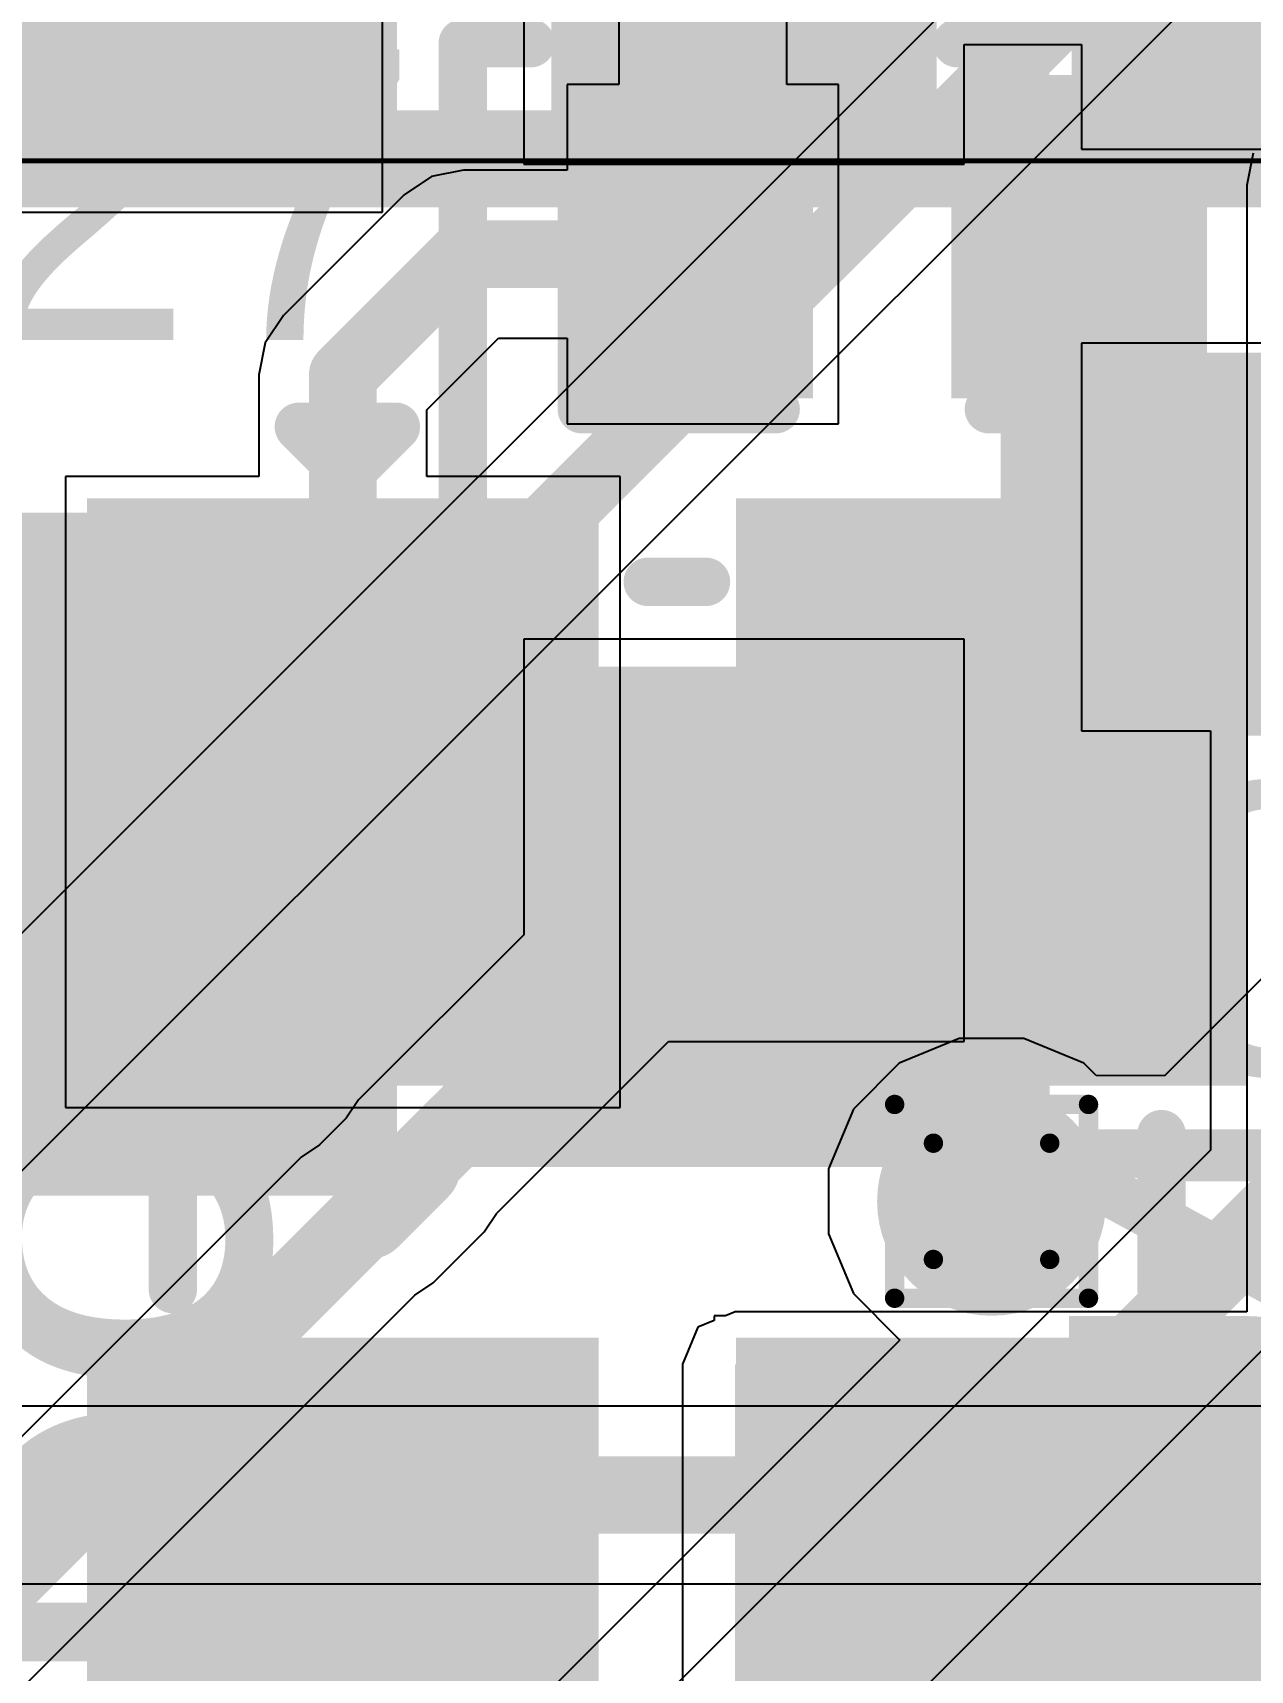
# Model space of a CAD drawing. Header units: inches. Extents: x -11 to 5433, y -4 to 5447.
# Drawn here: x 37.566 to 40.756, y 23.488 to 27.781 of the extents above; entities that cross this region are included whole.
import ezdxf

# ---------------------------------------------------------------- set-up
doc = ezdxf.new("R2010")
doc.units = ezdxf.units.IN
for name, color, linetype in [('Bottom Layer', 5, 'Continuous'), ('Bottom Overlay', 54, 'Continuous'), ('Bottom Paste', 16, 'Continuous'), ('Bottom Solder', 6, 'Continuous'), ('Drill Drawing', 1, 'Continuous'), ('Ground', 16, 'Continuous'), ('Mechanical 4', 56, 'Continuous'), ('Power', 76, 'Continuous'), ('Top Layer', 1, 'Continuous'), ('Top Overlay', 2, 'Continuous'), ('Top Paste', 8, 'Continuous'), ('Top Solder', 216, 'Continuous'), ('Via Holes', 16, 'Continuous')]:
    doc.layers.add(name, color=color, linetype=linetype)
doc.styles.add('Arial', font='', dxfattribs={"height": 0.2})
doc.styles.add('Arial_Bold', font='', dxfattribs={"height": 0.2})
doc.styles.get('Arial').set_extended_font_data('Arial')
doc.styles.get('Arial_Bold').set_extended_font_data('Arial', bold=True)

# ---------------------------------------------------------------- blocks, each defined once
blk = doc.blocks.new('MCSJK_7U_12_00_10_10_80_B_10_52')
at = {"layer": 'Top Layer'}
for points in [[(-1.8, 1.45), (-0.4, 1.45), (-0.4, 0.25), (-1.8, 0.25)], [(0.4, 1.45), (1.8, 1.45), (1.8, 0.25), (0.4, 0.25)], [(-1.8, -0.25), (-0.4, -0.25), (-0.4, -1.45), (-1.8, -1.45)], [(0.4, -0.25), (1.8, -0.25), (1.8, -1.45), (0.4, -1.45)]]:
    blk.add_hatch(color=1, dxfattribs=at).paths.add_polyline_path(points)
at = {"layer": 'Top Paste'}
for points in [[(-1.8, 1.45), (-0.4, 1.45), (-0.4, 0.25), (-1.8, 0.25)], [(0.4, 1.45), (1.8, 1.45), (1.8, 0.25), (0.4, 0.25)], [(-1.8, -0.25), (-0.4, -0.25), (-0.4, -1.45), (-1.8, -1.45)], [(0.4, -0.25), (1.8, -0.25), (1.8, -1.45), (0.4, -1.45)]]:
    blk.add_hatch(color=8, dxfattribs=at).paths.add_polyline_path(points)
at = {"layer": 'Top Solder'}
for points in [[(-1.87, 1.52), (-0.33, 1.52), (-0.33, 0.18), (-1.87, 0.18)], [(0.33, 1.52), (1.87, 1.52), (1.87, 0.18), (0.33, 0.18)], [(-1.87, -0.18), (-0.33, -0.18), (-0.33, -1.52), (-1.87, -1.52)], [(0.33, -0.18), (1.87, -0.18), (1.87, -1.52), (0.33, -1.52)]]:
    blk.add_hatch(color=216, dxfattribs=at).paths.add_polyline_path(points)
at = {"layer": 'Top Overlay'}
for points in [[(0.2032, 1.2954, 0.127, 0.127, 0), (-0.2032, 1.2954, 0.127, 0.127, 0)], [(-1.651, -0.0508, 0.127, 0.127, 0), (-1.651, 0.1016, 0.127, 0.127, 0)], [(1.651, -0.0508, 0.127, 0.127, 0), (1.651, 0.1016, 0.127, 0.127, 0)], [(-1.9304, -0.8382, 0.127, 0.127, 0), (-2.0574, -0.7112, 0.127, 0.127, 0)], [(-2.0574, -0.9652, 0.127, 0.127, 0), (-2.0574, -0.7112, 0.127, 0.127, 0)], [(-2.0574, -0.9652, 0.127, 0.127, 0), (-1.9304, -0.8382, 0.127, 0.127, 0)], [(0.2032, -1.2954, 0.127, 0.127, 0), (-0.2032, -1.2954, 0.127, 0.127, 0)]]:
    blk.add_lwpolyline(points, format="xyseb", dxfattribs=at)
for points in [[(-0.2349, 1.2954, 0.0635, 0.0635, 1), (-0.1714, 1.2954, 0.0635, 0.0635, 1)], [(0.1714, 1.2954, 0.0635, 0.0635, 1), (0.2349, 1.2954, 0.0635, 0.0635, 1)], [(-1.6827, 0.1016, 0.0635, 0.0635, 1), (-1.6193, 0.1016, 0.0635, 0.0635, 1)], [(1.6193, 0.1016, 0.0635, 0.0635, 1), (1.6827, 0.1016, 0.0635, 0.0635, 1)], [(-1.6827, -0.0508, 0.0635, 0.0635, 1), (-1.6193, -0.0508, 0.0635, 0.0635, 1)], [(1.6193, -0.0508, 0.0635, 0.0635, 1), (1.6827, -0.0508, 0.0635, 0.0635, 1)], [(-2.0892, -0.7112, 0.0635, 0.0635, 1), (-2.0257, -0.7112, 0.0635, 0.0635, 1)], [(-2.0892, -0.7112, 0.0635, 0.0635, 1), (-2.0257, -0.7112, 0.0635, 0.0635, 1)], [(-1.9622, -0.8382, 0.0635, 0.0635, 1), (-1.8986, -0.8382, 0.0635, 0.0635, 1)], [(-1.9622, -0.8382, 0.0635, 0.0635, 1), (-1.8986, -0.8382, 0.0635, 0.0635, 1)], [(-2.0892, -0.9652, 0.0635, 0.0635, 1), (-2.0257, -0.9652, 0.0635, 0.0635, 1)], [(-2.0892, -0.9652, 0.0635, 0.0635, 1), (-2.0257, -0.9652, 0.0635, 0.0635, 1)], [(-0.2349, -1.2954, 0.0635, 0.0635, 1), (-0.1714, -1.2954, 0.0635, 0.0635, 1)], [(0.1714, -1.2954, 0.0635, 0.0635, 1), (0.2349, -1.2954, 0.0635, 0.0635, 1)]]:
    blk.add_lwpolyline(points, format="xyseb", close=True, dxfattribs=at)
blk = doc.blocks.new('R___0603_B_86')
at = {"layer": 'Bottom Layer'}
for points in [[(-1.143, -0.4445), (-1.143, 0.4445), (-0.381, 0.4445), (-0.381, -0.4445)], [(0.381, -0.4445), (0.381, 0.4445), (1.143, 0.4445), (1.143, -0.4445)]]:
    blk.add_hatch(color=5, dxfattribs=at).paths.add_polyline_path(points)
at = {"layer": 'Bottom Paste'}
for points in [[(-1.143, -0.4445), (-1.143, 0.4445), (-0.381, 0.4445), (-0.381, -0.4445)], [(0.381, -0.4445), (0.381, 0.4445), (1.143, 0.4445), (1.143, -0.4445)]]:
    blk.add_hatch(color=16, dxfattribs=at).paths.add_polyline_path(points)
at = {"layer": 'Bottom Solder'}
for points in [[(-1.2446, -0.5461), (-1.2446, 0.5461), (-0.2794, 0.5461), (-0.2794, -0.5461)], [(0.2794, -0.5461), (0.2794, 0.5461), (1.2446, 0.5461), (1.2446, -0.5461)]]:
    blk.add_hatch(color=6, dxfattribs=at).paths.add_polyline_path(points)
at = {"layer": 'Bottom Overlay'}
for points in [[(-1.2192, 0.5334, 0.127, 0.127, 0), (1.2192, 0.5334, 0.127, 0.127, 0)], [(-1.2192, 0.5334, 0.127, 0.127, 0), (-1.2192, -0.5334, 0.127, 0.127, 0)], [(1.2192, 0.5334, 0.127, 0.127, 0), (1.2192, -0.5334, 0.127, 0.127, 0)], [(-1.2192, -0.5334, 0.127, 0.127, 0), (1.2192, -0.5334, 0.127, 0.127, 0)]]:
    blk.add_lwpolyline(points, format="xyseb", dxfattribs=at)
for points in [[(-1.25095, 0.5334, 0.0635, 0.0635, 1), (-1.18745, 0.5334, 0.0635, 0.0635, 1)], [(-1.25095, 0.5334, 0.0635, 0.0635, 1), (-1.18745, 0.5334, 0.0635, 0.0635, 1)], [(1.18745, 0.5334, 0.0635, 0.0635, 1), (1.25095, 0.5334, 0.0635, 0.0635, 1)], [(1.18745, 0.5334, 0.0635, 0.0635, 1), (1.25095, 0.5334, 0.0635, 0.0635, 1)], [(-1.25095, -0.5334, 0.0635, 0.0635, 1), (-1.18745, -0.5334, 0.0635, 0.0635, 1)], [(-1.25095, -0.5334, 0.0635, 0.0635, 1), (-1.18745, -0.5334, 0.0635, 0.0635, 1)], [(1.18745, -0.5334, 0.0635, 0.0635, 1), (1.25095, -0.5334, 0.0635, 0.0635, 1)], [(1.18745, -0.5334, 0.0635, 0.0635, 1), (1.25095, -0.5334, 0.0635, 0.0635, 1)]]:
    blk.add_lwpolyline(points, format="xyseb", close=True, dxfattribs=at)
blk = doc.blocks.new('SOD_323_B_164')
at = {"layer": 'Bottom Layer'}
for points in [[(-0.75, -0.45), (-1.55, -0.45), (-1.55, 0.45), (-0.75, 0.45)], [(1.55, -0.45), (0.75, -0.45), (0.75, 0.45), (1.55, 0.45)]]:
    blk.add_hatch(color=5, dxfattribs=at).paths.add_polyline_path(points)
at = {"layer": 'Bottom Overlay'}
for points in [[(-2.0066, 0.4834), (-0.9144, 0.4834), (-0.9144, 0.7882), (-2.0066, 0.7882)], [(-2.0066, -0.5071), (-1.5748, -0.5071), (-1.5748, 0.5089), (-2.0066, 0.5089)], [(-2.0065, -0.7866), (-0.9143, -0.7866), (-0.9143, -0.4818), (-2.0065, -0.4818)]]:
    blk.add_hatch(color=54, dxfattribs=at).paths.add_polyline_path(points)
at = {"layer": 'Bottom Paste'}
for points in [[(-0.75, -0.45), (-1.55, -0.45), (-1.55, 0.45), (-0.75, 0.45)], [(1.55, -0.45), (0.75, -0.45), (0.75, 0.45), (1.55, 0.45)]]:
    blk.add_hatch(color=16, dxfattribs=at).paths.add_polyline_path(points)
at = {"layer": 'Bottom Solder'}
for points in [[(-0.695, -0.505), (-1.605, -0.505), (-1.605, 0.505), (-0.695, 0.505)], [(1.605, -0.505), (0.695, -0.505), (0.695, 0.505), (1.605, 0.505)]]:
    blk.add_hatch(color=6, dxfattribs=at).paths.add_polyline_path(points)
at = {"layer": 'Bottom Overlay'}
for points in [[(-0.9144, 0.7366, 0.127, 0.127, 0), (0.9398, 0.7366, 0.127, 0.127, 0)], [(0.9398, 0.7366, 0.127, 0.127, 0), (0.9398, 0.5588, 0.127, 0.127, 0)], [(0.9398, -0.5588, 0.127, 0.127, 0), (0.9398, -0.7366, 0.127, 0.127, 0)], [(-0.9144, -0.7366, 0.127, 0.127, 0), (0.9398, -0.7366, 0.127, 0.127, 0)]]:
    blk.add_lwpolyline(points, format="xyseb", dxfattribs=at)
for points in [[(-0.9461, 0.7366, 0.0635, 0.0635, 1), (-0.8827, 0.7366, 0.0635, 0.0635, 1)], [(0.908, 0.7366, 0.0635, 0.0635, 1), (0.9715, 0.7366, 0.0635, 0.0635, 1)], [(0.908, 0.7366, 0.0635, 0.0635, 1), (0.9715, 0.7366, 0.0635, 0.0635, 1)], [(0.908, 0.5588, 0.0635, 0.0635, 1), (0.9715, 0.5588, 0.0635, 0.0635, 1)], [(0.908, -0.5588, 0.0635, 0.0635, 1), (0.9715, -0.5588, 0.0635, 0.0635, 1)], [(-0.9461, -0.7366, 0.0635, 0.0635, 1), (-0.8827, -0.7366, 0.0635, 0.0635, 1)], [(0.908, -0.7366, 0.0635, 0.0635, 1), (0.9715, -0.7366, 0.0635, 0.0635, 1)], [(0.908, -0.7366, 0.0635, 0.0635, 1), (0.9715, -0.7366, 0.0635, 0.0635, 1)]]:
    blk.add_lwpolyline(points, format="xyseb", close=True, dxfattribs=at)
blk = doc.blocks.new('C___1206_B_197')
at = {"layer": 'Bottom Layer'}
for points in [[(-2.032, 0.889), (-0.508, 0.889), (-0.508, -0.889), (-2.032, -0.889)], [(0.508, 0.889), (2.032, 0.889), (2.032, -0.889), (0.508, -0.889)]]:
    blk.add_hatch(color=5, dxfattribs=at).paths.add_polyline_path(points)
at = {"layer": 'Bottom Paste'}
for points in [[(-2.032, 0.889), (-0.508, 0.889), (-0.508, -0.889), (-2.032, -0.889)], [(0.508, 0.889), (2.032, 0.889), (2.032, -0.889), (0.508, -0.889)]]:
    blk.add_hatch(color=16, dxfattribs=at).paths.add_polyline_path(points)
at = {"layer": 'Bottom Solder'}
for points in [[(-2.1336, 0.9906), (-0.4064, 0.9906), (-0.4064, -0.9906), (-2.1336, -0.9906)], [(0.4064, 0.9906), (2.1336, 0.9906), (2.1336, -0.9906), (0.4064, -0.9906)]]:
    blk.add_hatch(color=6, dxfattribs=at).paths.add_polyline_path(points)
at = {"layer": 'Bottom Overlay'}
for points in [[(-2.1336, 0.9906, 0.127, 0.127, 0), (-2.1336, -0.9906, 0.127, 0.127, 0)], [(-2.1336, -0.9906, 0.127, 0.127, 0), (-0.6096, -0.9906, 0.127, 0.127, 0)], [(0.6096, -0.9906, 0.127, 0.127, 0), (2.1336, -0.9906, 0.127, 0.127, 0)]]:
    blk.add_lwpolyline(points, format="xyseb", dxfattribs=at)
for points in [[(-2.16535, -0.9906, 0.0635, 0.0635, 1), (-2.10185, -0.9906, 0.0635, 0.0635, 1)], [(-2.16535, -0.9906, 0.0635, 0.0635, 1), (-2.10185, -0.9906, 0.0635, 0.0635, 1)], [(-0.64135, -0.9906, 0.0635, 0.0635, 1), (-0.57785, -0.9906, 0.0635, 0.0635, 1)], [(0.57785, -0.9906, 0.0635, 0.0635, 1), (0.64135, -0.9906, 0.0635, 0.0635, 1)]]:
    blk.add_lwpolyline(points, format="xyseb", close=True, dxfattribs=at)
blk = doc.blocks.new('C___0402_206')
at = {"layer": 'Top Layer'}
for points in [[(-0.6985, -0.3175), (-0.6985, 0.3175), (-0.2413, 0.3175), (-0.2413, -0.3175)], [(0.2413, -0.3175), (0.2413, 0.3175), (0.6985, 0.3175), (0.6985, -0.3175)]]:
    blk.add_hatch(color=1, dxfattribs=at).paths.add_polyline_path(points)
at = {"layer": 'Top Paste'}
for points in [[(-0.6985, -0.3175), (-0.6985, 0.3175), (-0.2413, 0.3175), (-0.2413, -0.3175)], [(0.2413, -0.3175), (0.2413, 0.3175), (0.6985, 0.3175), (0.6985, -0.3175)]]:
    blk.add_hatch(color=8, dxfattribs=at).paths.add_polyline_path(points)
at = {"layer": 'Top Solder'}
for points in [[(-0.7585, -0.3775), (-0.7585, 0.3775), (-0.1813, 0.3775), (-0.1813, -0.3775)], [(0.1813, -0.3775), (0.1813, 0.3775), (0.7585, 0.3775), (0.7585, -0.3775)]]:
    blk.add_hatch(color=216, dxfattribs=at).paths.add_polyline_path(points)
at = {"layer": 'Top Overlay'}
for points in [[(-0.7874, 0.4064, 0.127, 0.127, 0), (-0.2794, 0.4064, 0.127, 0.127, 0)], [(-0.7874, -0.4064, 0.127, 0.127, 0), (-0.7874, 0.4064, 0.127, 0.127, 0)], [(0.2794, 0.4064, 0.127, 0.127, 0), (0.7874, 0.4064, 0.127, 0.127, 0)], [(0.7874, -0.4064, 0.127, 0.127, 0), (0.7874, 0.4064, 0.127, 0.127, 0)], [(-0.7874, -0.4064, 0.127, 0.127, 0), (-0.2794, -0.4064, 0.127, 0.127, 0)], [(0.2794, -0.4064, 0.127, 0.127, 0), (0.7874, -0.4064, 0.127, 0.127, 0)]]:
    blk.add_lwpolyline(points, format="xyseb", dxfattribs=at)
for points in [[(-0.8191, 0.4064, 0.0635, 0.0635, 1), (-0.7556, 0.4064, 0.0635, 0.0635, 1)], [(-0.8191, 0.4064, 0.0635, 0.0635, 1), (-0.7556, 0.4064, 0.0635, 0.0635, 1)], [(-0.3111, 0.4064, 0.0635, 0.0635, 1), (-0.2477, 0.4064, 0.0635, 0.0635, 1)], [(0.2477, 0.4064, 0.0635, 0.0635, 1), (0.3111, 0.4064, 0.0635, 0.0635, 1)], [(0.7556, 0.4064, 0.0635, 0.0635, 1), (0.8191, 0.4064, 0.0635, 0.0635, 1)], [(0.7556, 0.4064, 0.0635, 0.0635, 1), (0.8191, 0.4064, 0.0635, 0.0635, 1)], [(-0.8191, -0.4064, 0.0635, 0.0635, 1), (-0.7556, -0.4064, 0.0635, 0.0635, 1)], [(-0.8191, -0.4064, 0.0635, 0.0635, 1), (-0.7556, -0.4064, 0.0635, 0.0635, 1)], [(-0.3111, -0.4064, 0.0635, 0.0635, 1), (-0.2477, -0.4064, 0.0635, 0.0635, 1)], [(0.2477, -0.4064, 0.0635, 0.0635, 1), (0.3111, -0.4064, 0.0635, 0.0635, 1)], [(0.7556, -0.4064, 0.0635, 0.0635, 1), (0.8191, -0.4064, 0.0635, 0.0635, 1)], [(0.7556, -0.4064, 0.0635, 0.0635, 1), (0.8191, -0.4064, 0.0635, 0.0635, 1)]]:
    blk.add_lwpolyline(points, format="xyseb", close=True, dxfattribs=at)

msp = doc.modelspace()

# ---------------------------------------------------------------- hatches: boundary and pattern name
at = {"layer": 'Bottom Layer'}
h = msp.add_hatch(color=5, dxfattribs=at)
edge = h.paths.add_edge_path()
edge.add_arc((40.0783, 24.7174), 0.3, 0, 360)
at = {"layer": 'Ground'}
h = msp.add_hatch(color=16, dxfattribs=at)
edge = h.paths.add_edge_path()
edge.add_arc((40.0783, 24.7174), 0.3, 0, 360)
at = {"layer": 'Power'}
h = msp.add_hatch(color=76, dxfattribs=at)
edge = h.paths.add_edge_path()
edge.add_arc((40.0783, 24.7174), 0.3, 0, 360)
at = {"layer": 'Top Layer'}
h = msp.add_hatch(color=1, dxfattribs=at)
edge = h.paths.add_edge_path()
edge.add_arc((40.0783, 24.7174), 0.3, 0, 360)
for points in [[(39.9086, 21.7729), (39.9086, 24.2904), (39.4061, 24.2904), (39.4061, 21.7729)], [(41.0562, 22.8005), (41.0562, 24.2904), (39.5672, 24.2904), (39.5672, 22.8005)]]:
    msp.add_hatch(color=1, dxfattribs=at).paths.add_polyline_path(points)
at = {"layer": 'Via Holes'}
h = msp.add_hatch(color=7, dxfattribs=at)
edge = h.paths.add_edge_path()
edge.add_arc((40.0783, 24.7174), 0.15, 0, 360)

# ---------------------------------------------------------------- linework, layer by layer
at = {"layer": 'Bottom Layer'}
for p, q in [((38.4823, 27.3101), (38.4823, 28.9623)), ((38.8523, 28.4907), (38.8523, 27.4367)), ((40.0063, 27.4367), (40.0063, 27.7501)), ((40.0063, 27.7501), (40.3138, 27.7501)), ((40.3138, 27.7501), (40.3138, 27.4752)), ((40.3138, 27.4752), (41.4568, 27.4752)), ((38.8523, 27.4367), (40.0063, 27.4367)), ((37.1267, 27.3101), (38.4823, 27.3101)), ((41.4568, 26.9672), (40.3138, 26.9672)), ((40.3138, 26.9672), (40.3138, 25.9512)), ((40.0063, 26.1907), (38.8523, 26.1907)), ((38.8523, 26.1907), (38.8523, 25.4163)), ((40.0063, 25.1367), (40.0063, 26.1907)), ((40.3138, 25.9512), (40.6522, 25.9512)), ((40.6522, 25.9512), (40.6522, 24.8515)), ((38.8523, 25.4163), (38.4191, 24.9831)), ((38.7807, 24.6854), (39.2319, 25.1367)), ((39.2319, 25.1367), (40.0063, 25.1367)), ((38.4191, 24.9831), (38.3871, 24.9352)), ((38.3871, 24.9352), (38.3172, 24.8653)), ((38.3172, 24.8653), (38.2693, 24.8333)), ((38.2693, 24.8333), (36.3048, 22.8688)), ((40.6522, 24.8515), (38.3492, 22.5486)), ((38.7487, 24.6376), (38.7807, 24.6854)), ((38.6148, 24.5037), (38.7487, 24.6376)), ((38.6789, 22.2189), (41.0501, 24.5901)), ((36.1875, 22.0922), (38.5669, 24.4717)), ((38.5669, 24.4717), (38.6148, 24.5037))]:
    msp.add_line(p, q, dxfattribs=at)
for points in [[(38.5839, 24.8183, 0.2032, 0.2032, 0), (39.4293, 25.6637, 0.2032, 0.2032, 0)], [(38.45, 24.6685, 0.2032, 0.2032, 0), (38.5839, 24.8024, 0.2032, 0.2032, 0)], [(38.5839, 24.8024, 0.2032, 0.2032, 0), (38.5839, 24.8183, 0.2032, 0.2032, 0)], [(37.8968, 21.7665, 0.2032, 0.2032, 0), (40.8853, 24.755, 0.2032, 0.2032, 0)], [(35.9901, 22.2245, 0.2032, 0.2032, 0), (38.4341, 24.6685, 0.2032, 0.2032, 0)], [(38.4341, 24.6685, 0.2032, 0.2032, 0), (38.45, 24.6685, 0.2032, 0.2032, 0)]]:
    msp.add_lwpolyline(points, format="xyseb", dxfattribs=at)
for points in [[(39.3785, 25.6637, 0.1016, 0.1016, 1), (39.4801, 25.6637, 0.1016, 0.1016, 1)], [(38.5331, 24.8183, 0.1016, 0.1016, 1), (38.6347, 24.8183, 0.1016, 0.1016, 1)], [(38.5331, 24.8183, 0.1016, 0.1016, 1), (38.6347, 24.8183, 0.1016, 0.1016, 1)], [(38.5331, 24.8024, 0.1016, 0.1016, 1), (38.6347, 24.8024, 0.1016, 0.1016, 1)], [(38.5331, 24.8024, 0.1016, 0.1016, 1), (38.6347, 24.8024, 0.1016, 0.1016, 1)], [(38.3833, 24.6685, 0.1016, 0.1016, 1), (38.4849, 24.6685, 0.1016, 0.1016, 1)], [(38.3833, 24.6685, 0.1016, 0.1016, 1), (38.4849, 24.6685, 0.1016, 0.1016, 1)], [(38.3992, 24.6685, 0.1016, 0.1016, 1), (38.5008, 24.6685, 0.1016, 0.1016, 1)], [(38.3992, 24.6685, 0.1016, 0.1016, 1), (38.5008, 24.6685, 0.1016, 0.1016, 1)]]:
    msp.add_lwpolyline(points, format="xyseb", close=True, dxfattribs=at)
at = {"layer": 'Drill Drawing'}
for points in [[(39.8243, 24.9714, 0.0508, 0.0508, 0), (40.3323, 24.9714, 0.0508, 0.0508, 0)], [(39.8243, 24.4634, 0.0508, 0.0508, 0), (39.8243, 24.9714, 0.0508, 0.0508, 0)], [(40.3323, 24.4634, 0.0508, 0.0508, 0), (40.3323, 24.9714, 0.0508, 0.0508, 0)], [(39.9259, 24.8698, 0.0508, 0.0508, 0), (40.2307, 24.8698, 0.0508, 0.0508, 0)], [(39.9259, 24.565, 0.0508, 0.0508, 0), (39.9259, 24.8698, 0.0508, 0.0508, 0)], [(40.2307, 24.565, 0.0508, 0.0508, 0), (40.2307, 24.8698, 0.0508, 0.0508, 0)], [(39.9259, 24.565, 0.0508, 0.0508, 0), (40.2307, 24.565, 0.0508, 0.0508, 0)], [(39.8243, 24.4634, 0.0508, 0.0508, 0), (40.3323, 24.4634, 0.0508, 0.0508, 0)]]:
    msp.add_lwpolyline(points, format="xyseb", dxfattribs=at)
for points in [[(39.8116, 24.9714, 0.0254, 0.0254, 1), (39.837, 24.9714, 0.0254, 0.0254, 1)], [(39.8116, 24.9714, 0.0254, 0.0254, 1), (39.837, 24.9714, 0.0254, 0.0254, 1)], [(40.3196, 24.9714, 0.0254, 0.0254, 1), (40.345, 24.9714, 0.0254, 0.0254, 1)], [(40.3196, 24.9714, 0.0254, 0.0254, 1), (40.345, 24.9714, 0.0254, 0.0254, 1)], [(39.9132, 24.8698, 0.0254, 0.0254, 1), (39.9386, 24.8698, 0.0254, 0.0254, 1)], [(39.9132, 24.8698, 0.0254, 0.0254, 1), (39.9386, 24.8698, 0.0254, 0.0254, 1)], [(40.218, 24.8698, 0.0254, 0.0254, 1), (40.2434, 24.8698, 0.0254, 0.0254, 1)], [(40.218, 24.8698, 0.0254, 0.0254, 1), (40.2434, 24.8698, 0.0254, 0.0254, 1)], [(39.9132, 24.565, 0.0254, 0.0254, 1), (39.9386, 24.565, 0.0254, 0.0254, 1)], [(39.9132, 24.565, 0.0254, 0.0254, 1), (39.9386, 24.565, 0.0254, 0.0254, 1)], [(40.218, 24.565, 0.0254, 0.0254, 1), (40.2434, 24.565, 0.0254, 0.0254, 1)], [(40.218, 24.565, 0.0254, 0.0254, 1), (40.2434, 24.565, 0.0254, 0.0254, 1)], [(39.8116, 24.4634, 0.0254, 0.0254, 1), (39.837, 24.4634, 0.0254, 0.0254, 1)], [(39.8116, 24.4634, 0.0254, 0.0254, 1), (39.837, 24.4634, 0.0254, 0.0254, 1)], [(40.3196, 24.4634, 0.0254, 0.0254, 1), (40.345, 24.4634, 0.0254, 0.0254, 1)], [(40.3196, 24.4634, 0.0254, 0.0254, 1), (40.345, 24.4634, 0.0254, 0.0254, 1)]]:
    msp.add_lwpolyline(points, format="xyseb", close=True, dxfattribs=at)
at = {"layer": 'Ground'}
for p, q in [((42.3748, 24.1805), (36.8271, 24.1805)), ((36.7306, 23.7143), (43.5192, 23.7143))]:
    msp.add_line(p, q, dxfattribs=at)
msp.add_lwpolyline([(36.7306, 23.9474, 0.2032, 0.2032, 0), (43.6157, 23.9474, 0.2032, 0.2032, 0)], format="xyseb", dxfattribs=at)
at = {"layer": 'Mechanical 4'}
for points in [[(29.6, 27.45, 0.254, 0.254, 0), (56.4, 27.45, 0.254, 0.254, 0)], [(29.5972, 27.445, 0.0127, 0.0127, 0), (56.3972, 27.445, 0.0127, 0.0127, 0)]]:
    msp.add_lwpolyline(points, format="xyseb", dxfattribs=at)
at = {"layer": 'Power'}
for p, q in [((42.2673, 30.1506), (33.6802, 21.5635)), ((33.9915, 21.2522), (42.5142, 29.7749)), ((41.9318, 26.4471), (40.5312, 25.0465)), ((39.9934, 25.1444), (39.8364, 25.0794)), ((40.1632, 25.1444), (39.9934, 25.1444)), ((40.3202, 25.0794), (40.1632, 25.1444)), ((39.8364, 25.0794), (39.7163, 24.9593)), ((40.3523, 25.0472), (40.3202, 25.0794)), ((40.5312, 25.0465), (40.3523, 25.0472)), ((39.7163, 24.9593), (39.6513, 24.8023)), ((39.6513, 24.8023), (39.6513, 24.6325)), ((39.6513, 24.6325), (39.7163, 24.4755)), ((39.7163, 24.4755), (39.8364, 24.3554)), ((39.837, 24.3523), (38.1612, 22.6765)), ((39.8364, 24.3554), (39.837, 24.3523))]:
    msp.add_line(p, q, dxfattribs=at)
msp.add_lwpolyline([(33.5735, 21.1455, 0.1778, 0.1778, 0), (42.423, 29.995, 0.1778, 0.1778, 0)], format="xyseb", dxfattribs=at)
at = {"layer": 'Top Layer'}
for p, q in [((39.1018, 27.9643), (39.1018, 27.6448)), ((39.5421, 27.6448), (39.5421, 27.8731)), ((39.1018, 27.6448), (38.9664, 27.6448)), ((38.9664, 27.6448), (38.9664, 27.4204)), ((39.6776, 27.6448), (39.5421, 27.6448)), ((39.6776, 26.7558), (39.6776, 27.6448)), ((40.7639, 27.465), (40.7472, 27.3808)), ((38.6107, 27.4036), (38.5392, 27.3559)), ((38.6949, 27.4204), (38.6107, 27.4036)), ((38.9664, 27.4204), (38.6949, 27.4204)), ((38.5392, 27.3559), (38.2226, 27.0393)), ((40.7472, 27.3808), (40.7472, 24.4279)), ((38.2226, 27.0393), (38.1749, 26.9679)), ((38.1749, 26.9679), (38.1582, 26.8837)), ((38.5984, 26.7925), (38.7861, 26.9801)), ((38.7861, 26.9801), (38.9664, 26.9801)), ((38.9664, 26.9801), (38.9664, 26.7558)), ((38.1582, 26.8837), (38.1582, 26.6174)), ((38.5984, 26.6174), (38.5984, 26.7925)), ((38.9664, 26.7558), (39.6776, 26.7558)), ((38.1582, 26.6174), (37.6513, 26.6174)), ((37.6513, 26.6174), (37.6513, 24.9634)), ((39.1053, 26.6174), (38.5984, 26.6174)), ((39.1053, 24.9634), (39.1053, 26.6174)), ((37.6513, 24.9634), (39.1053, 24.9634)), ((39.4061, 24.4279), (39.3808, 24.4174)), ((39.5672, 24.4279), (39.4061, 24.4279)), ((40.7472, 24.4279), (39.5672, 24.4279)), ((39.5672, 24.4279), (39.5672, 24.4279)), ((39.3089, 24.3876), (39.2686, 24.2904)), ((39.3513, 24.4052), (39.3089, 24.3876)), ((39.3808, 24.4174), (39.3513, 24.4174)), ((39.3513, 24.4174), (39.3513, 24.4052)), ((39.2686, 24.2904), (39.2686, 21.7729))]:
    msp.add_line(p, q, dxfattribs=at)
for points in [[(39.322, 27.2003, 0.1778, 0.1778, 0), (39.322, 27.9643, 0.1778, 0.1778, 0)], [(40.2618, 25.7904, 0.3048, 0.3048, 0), (40.2618, 27.2003, 0.3048, 0.3048, 0)], [(38.3783, 26.8837, 0.1778, 0.1778, 0), (38.6949, 27.2003, 0.1778, 0.1778, 0)], [(38.6949, 27.2003, 0.1778, 0.1778, 0), (39.322, 27.2003, 0.1778, 0.1778, 0)], [(38.3783, 25.7904, 0.1778, 0.1778, 0), (38.3783, 26.8837, 0.1778, 0.1778, 0)], [(40.0783, 24.7174, 0.3048, 0.3048, 0), (40.0783, 25.7904, 0.3048, 0.3048, 0)], [(40.0783, 25.7904, 0.3048, 0.3048, 0), (40.2618, 25.7904, 0.3048, 0.3048, 0)]]:
    msp.add_lwpolyline(points, format="xyseb", dxfattribs=at)
for points in [[(40.1856, 27.2003, 0.1524, 0.1524, 1), (40.338, 27.2003, 0.1524, 0.1524, 1)], [(38.6505, 27.2003, 0.0889, 0.0889, 1), (38.7394, 27.2003, 0.0889, 0.0889, 1)], [(38.6505, 27.2003, 0.0889, 0.0889, 1), (38.7394, 27.2003, 0.0889, 0.0889, 1)], [(39.2775, 27.2003, 0.0889, 0.0889, 1), (39.3664, 27.2003, 0.0889, 0.0889, 1)], [(39.2775, 27.2003, 0.0889, 0.0889, 1), (39.3664, 27.2003, 0.0889, 0.0889, 1)], [(38.3339, 26.8837, 0.0889, 0.0889, 1), (38.4228, 26.8837, 0.0889, 0.0889, 1)], [(38.3339, 26.8837, 0.0889, 0.0889, 1), (38.4228, 26.8837, 0.0889, 0.0889, 1)], [(40.0021, 25.7904, 0.1524, 0.1524, 1), (40.1545, 25.7904, 0.1524, 0.1524, 1)], [(40.0021, 25.7904, 0.1524, 0.1524, 1), (40.1545, 25.7904, 0.1524, 0.1524, 1)], [(40.1856, 25.7904, 0.1524, 0.1524, 1), (40.338, 25.7904, 0.1524, 0.1524, 1)], [(40.1856, 25.7904, 0.1524, 0.1524, 1), (40.338, 25.7904, 0.1524, 0.1524, 1)], [(38.3339, 25.7904, 0.0889, 0.0889, 1), (38.4228, 25.7904, 0.0889, 0.0889, 1)], [(40.0021, 24.7174, 0.1524, 0.1524, 1), (40.1545, 24.7174, 0.1524, 0.1524, 1)]]:
    msp.add_lwpolyline(points, format="xyseb", close=True, dxfattribs=at)

# ---------------------------------------------------------------- block references
for name, p, rotation in [('C___1206_B_197', (37.4663, 26.9291), 90), ('R___0603_B_86', (40.8853, 27.2212), 90), ('SOD_323_B_164', (39.4293, 26.8137), 90), ('MCSJK_7U_12_00_10_10_80_B_10_52', (39.2283, 24.6904), 270)]:
    msp.add_blockref(name, p, dxfattribs=dict(rotation=rotation))
msp.add_blockref('C___0402_206', (39.7919, 27.2003))

# ---------------------------------------------------------------- texts
at = {"layer": 'Bottom Overlay', "style": 'Arial', "text_generation_flag": 2}
msp.add_text('D10', height=0.762, dxfattribs=at).set_placement((42.4625, 25.0512))
at = {"layer": 'Bottom Overlay', "style": 'Arial_Bold', "text_generation_flag": 2}
for s, p in [('ADC0', (37.4227, 22.6721)), ('RUN', (40.2809, 22.6721))]:
    msp.add_text(s, height=0.762, rotation=270, dxfattribs=at).set_placement(p)
at = {"layer": 'Top Overlay', "style": 'Arial'}
msp.add_text('C27', height=0.762, dxfattribs=at).set_placement((36.6271, 26.9749))

doc.saveas('drawing.dxf')
